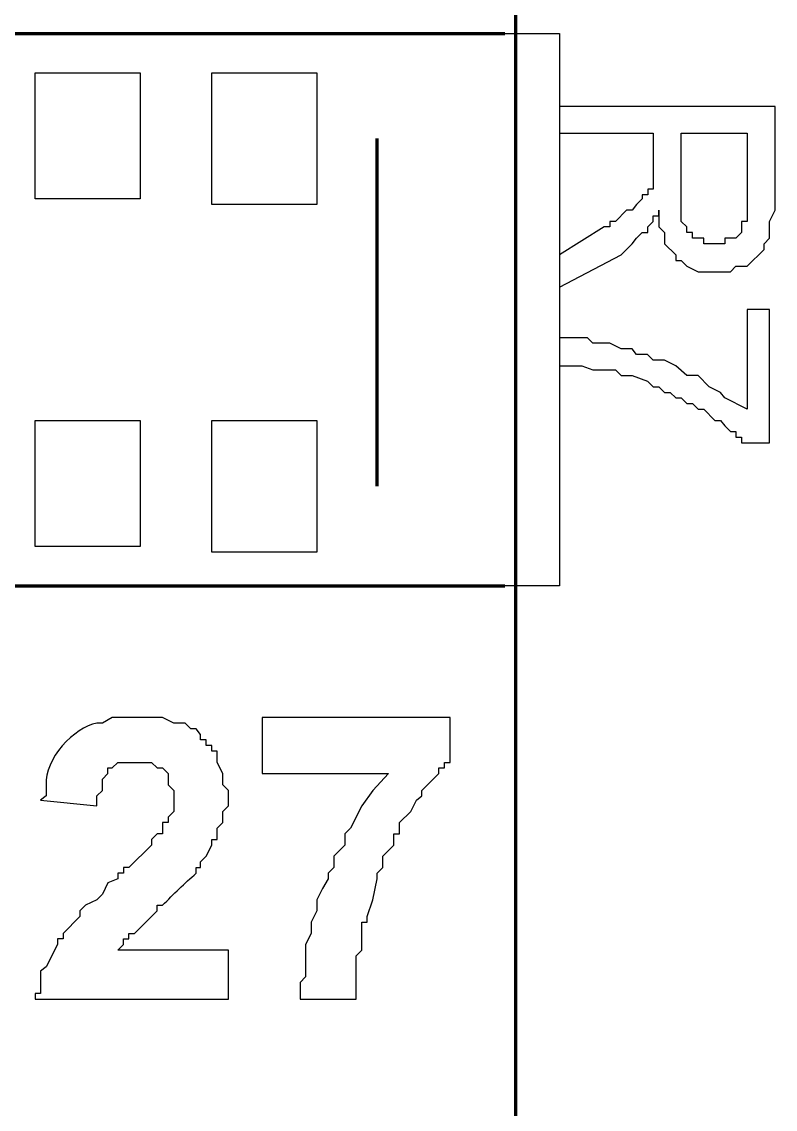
# Model space of a CAD drawing. Header units: millimetres. Extents: x -109 to -14.2, y -107.5 to -24.7.
# Drawn here: x -40.19 to -36.72, y -63.44 to -58.43 of the extents above; entities that cross this region are included whole.
import ezdxf

# ---------------------------------------------------------------- set-up
doc = ezdxf.new("R2010")
doc.units = ezdxf.units.MM
doc.header["$MEASUREMENT"] = 0
doc.layers.add('layer 1', color=7, linetype='Continuous')

msp = doc.modelspace()

# ---------------------------------------------------------------- linework, layer by layer
at = {"layer": 'layer 1', "color": 0, "lineweight": 80}
for points in [[(-37.9157, -66.0839), (-37.9157, -66.0839), (-37.9157, -40.2312), (-37.9157, -40.2312)], [(-46.6086, -58.4881), (-46.6086, -58.4881), (-37.9674, -58.4881), (-37.9674, -58.4881)], [(-46.6086, -61.0308), (-46.6086, -61.0308), (-37.9674, -61.0308), (-37.9674, -61.0308)]]:
    msp.add_open_spline(points, degree=3, dxfattribs=at)
at = {"layer": 'layer 1', "color": 0}
for points, knots in [([(-46.6086, -58.4881), (-46.6086, -58.4881), (-46.6086, -61.0308), (-46.6086, -61.0308), (-46.6086, -61.0308), (-46.6086, -61.0308), (-37.7157, -61.0308), (-37.7157, -61.0308), (-37.7157, -61.0308), (-37.7157, -61.0308), (-37.7157, -58.4881), (-37.7157, -58.4881), (-37.7157, -58.4881), (-37.7157, -58.4881), (-46.6086, -58.4881), (-46.6086, -58.4881)], [0, 0, 0, 0, 0.2, 0.2, 0.2, 0.2, 0.4, 0.4, 0.4, 0.4, 0.6, 0.6, 0.6, 0.6, 1, 1, 1, 1]), ([(-40.1293, -58.6688), (-40.1293, -58.6688), (-40.1293, -59.2496), (-40.1293, -59.2496), (-40.1293, -59.2496), (-40.1293, -59.2496), (-39.6453, -59.2496), (-39.6453, -59.2496), (-39.6453, -59.2496), (-39.6453, -59.2496), (-39.6453, -58.6688), (-39.6453, -58.6688), (-39.6453, -58.6688), (-39.6453, -58.6688), (-40.1293, -58.6688), (-40.1293, -58.6688)], [0, 0, 0, 0, 0.2, 0.2, 0.2, 0.2, 0.4, 0.4, 0.4, 0.4, 0.6, 0.6, 0.6, 0.6, 1, 1, 1, 1]), ([(-39.3162, -58.6688), (-39.3162, -58.6688), (-39.3162, -59.2754), (-39.3162, -59.2754), (-39.3162, -59.2754), (-39.3162, -59.2754), (-38.8321, -59.2754), (-38.8321, -59.2754), (-38.8321, -59.2754), (-38.8321, -59.2754), (-38.8321, -58.6688), (-38.8321, -58.6688), (-38.8321, -58.6688), (-38.8321, -58.6688), (-39.3162, -58.6688), (-39.3162, -58.6688)], [0, 0, 0, 0, 0.2, 0.2, 0.2, 0.2, 0.4, 0.4, 0.4, 0.4, 0.6, 0.6, 0.6, 0.6, 1, 1, 1, 1]), ([(-37.7157, -58.8237), (-37.7157, -58.8237), (-36.7218, -58.8237), (-36.7218, -58.8237), (-36.7218, -58.8237), (-36.7218, -58.8237), (-36.7218, -59.3013), (-36.7218, -59.3013), (-36.7218, -59.3013), (-36.7218, -59.3013), (-36.7477, -59.3529), (-36.7477, -59.3529), (-36.7477, -59.3529), (-36.7477, -59.3529), (-36.7477, -59.4303), (-36.7477, -59.4303), (-36.7477, -59.4303), (-36.7477, -59.4303), (-36.7735, -59.4561), (-36.7735, -59.4561), (-36.7735, -59.4561), (-36.7735, -59.4561), (-36.7735, -59.482), (-36.7735, -59.482), (-36.7735, -59.482), (-36.7735, -59.482), (-36.8509, -59.5594), (-36.8509, -59.5594), (-36.8509, -59.5594), (-36.8509, -59.5594), (-36.9026, -59.5594), (-36.9026, -59.5594), (-36.9026, -59.5594), (-36.9026, -59.5594), (-36.9284, -59.5852), (-36.9284, -59.5852), (-36.9284, -59.5852), (-36.9284, -59.5852), (-37.0768, -59.5852), (-37.0768, -59.5852), (-37.0768, -59.5852), (-37.0768, -59.5852), (-37.1284, -59.5594), (-37.1284, -59.5594), (-37.1284, -59.5594), (-37.1284, -59.5594), (-37.1542, -59.5336), (-37.1542, -59.5336), (-37.1542, -59.5336), (-37.1542, -59.5336), (-37.18, -59.5336), (-37.18, -59.5336), (-37.18, -59.5336), (-37.18, -59.5336), (-37.18, -59.5078), (-37.18, -59.5078), (-37.18, -59.5078), (-37.18, -59.5078), (-37.2317, -59.4561), (-37.2317, -59.4561), (-37.2317, -59.4561), (-37.2317, -59.4561), (-37.2317, -59.4045), (-37.2317, -59.4045), (-37.2317, -59.4045), (-37.2317, -59.4045), (-37.2575, -59.3787), (-37.2575, -59.3787), (-37.2575, -59.3787), (-37.2575, -59.3787), (-37.2575, -59.3013), (-37.2575, -59.3013), (-37.2575, -59.3013), (-37.2575, -59.3013), (-37.2575, -59.3271), (-37.2575, -59.3271), (-37.2575, -59.3271), (-37.2575, -59.3271), (-37.2833, -59.3271), (-37.2833, -59.3271), (-37.2833, -59.3271), (-37.2833, -59.3271), (-37.2833, -59.3529), (-37.2833, -59.3529), (-37.2833, -59.3529), (-37.2833, -59.3529), (-37.3091, -59.3787), (-37.3091, -59.3787), (-37.3091, -59.3787), (-37.3091, -59.3787), (-37.3091, -59.4045), (-37.3091, -59.4045), (-37.3091, -59.4045), (-37.3091, -59.4045), (-37.3349, -59.4045), (-37.3349, -59.4045), (-37.3349, -59.4045), (-37.3349, -59.4045), (-37.3607, -59.4303), (-37.3607, -59.4303), (-37.3607, -59.4303), (-37.3607, -59.4303), (-37.3801, -59.4561), (-37.3801, -59.4561), (-37.3801, -59.4561), (-37.3801, -59.4561), (-37.4317, -59.5078), (-37.4317, -59.5078), (-37.4317, -59.5078), (-37.4317, -59.5078), (-37.7157, -59.6562), (-37.7157, -59.6562), (-37.7157, -59.6562), (-37.7157, -59.6562), (-37.7157, -59.5078), (-37.7157, -59.5078), (-37.7157, -59.5078), (-37.7157, -59.5078), (-37.5092, -59.3787), (-37.5092, -59.3787), (-37.5092, -59.3787), (-37.5092, -59.3787), (-37.4834, -59.3787), (-37.4834, -59.3787), (-37.4834, -59.3787), (-37.4834, -59.3787), (-37.4834, -59.3529), (-37.4834, -59.3529), (-37.4834, -59.3529), (-37.4834, -59.3529), (-37.4575, -59.3529), (-37.4575, -59.3529), (-37.4575, -59.3529), (-37.4575, -59.3529), (-37.4059, -59.3013), (-37.4059, -59.3013), (-37.4059, -59.3013), (-37.4059, -59.3013), (-37.3801, -59.3013), (-37.3801, -59.3013), (-37.3801, -59.3013), (-37.3801, -59.3013), (-37.3607, -59.2754), (-37.3607, -59.2754), (-37.3607, -59.2754), (-37.3607, -59.2754), (-37.3349, -59.2496), (-37.3349, -59.2496), (-37.3349, -59.2496), (-37.3349, -59.2496), (-37.3349, -59.2303), (-37.3349, -59.2303), (-37.3349, -59.2303), (-37.3349, -59.2303), (-37.3091, -59.2303), (-37.3091, -59.2303), (-37.3091, -59.2303), (-37.3091, -59.2303), (-37.3091, -59.2045), (-37.3091, -59.2045), (-37.3091, -59.2045), (-37.3091, -59.2045), (-37.2833, -59.2045), (-37.2833, -59.2045), (-37.2833, -59.2045), (-37.2833, -59.2045), (-37.2833, -58.9463), (-37.2833, -58.9463), (-37.2833, -58.9463), (-37.2833, -58.9463), (-37.7157, -58.9463), (-37.7157, -58.9463), (-37.7157, -58.9463), (-37.7157, -58.9463), (-37.7157, -58.8237), (-37.7157, -58.8237)], [0, 0, 0, 0, 0.022222, 0.022222, 0.022222, 0.022222, 0.044444, 0.044444, 0.044444, 0.044444, 0.066667, 0.066667, 0.066667, 0.066667, 0.088889, 0.088889, 0.088889, 0.088889, 0.111111, 0.111111, 0.111111, 0.111111, 0.133333, 0.133333, 0.133333, 0.133333, 0.155556, 0.155556, 0.155556, 0.155556, 0.177778, 0.177778, 0.177778, 0.177778, 0.2, 0.2, 0.2, 0.2, 0.222222, 0.222222, 0.222222, 0.222222, 0.244444, 0.244444, 0.244444, 0.244444, 0.266667, 0.266667, 0.266667, 0.266667, 0.288889, 0.288889, 0.288889, 0.288889, 0.311111, 0.311111, 0.311111, 0.311111, 0.333333, 0.333333, 0.333333, 0.333333, 0.355556, 0.355556, 0.355556, 0.355556, 0.377778, 0.377778, 0.377778, 0.377778, 0.4, 0.4, 0.4, 0.4, 0.422222, 0.422222, 0.422222, 0.422222, 0.444444, 0.444444, 0.444444, 0.444444, 0.466667, 0.466667, 0.466667, 0.466667, 0.488889, 0.488889, 0.488889, 0.488889, 0.511111, 0.511111, 0.511111, 0.511111, 0.533333, 0.533333, 0.533333, 0.533333, 0.555556, 0.555556, 0.555556, 0.555556, 0.577778, 0.577778, 0.577778, 0.577778, 0.6, 0.6, 0.6, 0.6, 0.622222, 0.622222, 0.622222, 0.622222, 0.644444, 0.644444, 0.644444, 0.644444, 0.666667, 0.666667, 0.666667, 0.666667, 0.688889, 0.688889, 0.688889, 0.688889, 0.711111, 0.711111, 0.711111, 0.711111, 0.733333, 0.733333, 0.733333, 0.733333, 0.755556, 0.755556, 0.755556, 0.755556, 0.777778, 0.777778, 0.777778, 0.777778, 0.8, 0.8, 0.8, 0.8, 0.822222, 0.822222, 0.822222, 0.822222, 0.844444, 0.844444, 0.844444, 0.844444, 0.866667, 0.866667, 0.866667, 0.866667, 0.888889, 0.888889, 0.888889, 0.888889, 0.911111, 0.911111, 0.911111, 0.911111, 0.933333, 0.933333, 0.933333, 0.933333, 0.955556, 0.955556, 0.955556, 0.955556, 1, 1, 1, 1]), ([(-37.1542, -58.9463), (-37.1542, -58.9463), (-37.1542, -59.3529), (-37.1542, -59.3529), (-37.1542, -59.3529), (-37.1542, -59.3529), (-37.1284, -59.3787), (-37.1284, -59.3787), (-37.1284, -59.3787), (-37.1284, -59.3787), (-37.1284, -59.4045), (-37.1284, -59.4045), (-37.1284, -59.4045), (-37.1284, -59.4045), (-37.1026, -59.4045), (-37.1026, -59.4045), (-37.1026, -59.4045), (-37.1026, -59.4045), (-37.1026, -59.4303), (-37.1026, -59.4303), (-37.1026, -59.4303), (-37.1026, -59.4303), (-37.051, -59.4303), (-37.051, -59.4303), (-37.051, -59.4303), (-37.051, -59.4303), (-37.051, -59.4561), (-37.051, -59.4561), (-37.051, -59.4561), (-37.051, -59.4561), (-36.9542, -59.4561), (-36.9542, -59.4561), (-36.9542, -59.4561), (-36.9542, -59.4561), (-36.9542, -59.4303), (-36.9542, -59.4303), (-36.9542, -59.4303), (-36.9542, -59.4303), (-36.9026, -59.4303), (-36.9026, -59.4303), (-36.9026, -59.4303), (-36.9026, -59.4303), (-36.8767, -59.4045), (-36.8767, -59.4045), (-36.8767, -59.4045), (-36.8767, -59.4045), (-36.8767, -59.3529), (-36.8767, -59.3529), (-36.8767, -59.3529), (-36.8767, -59.3529), (-36.8509, -59.3529), (-36.8509, -59.3529), (-36.8509, -59.3529), (-36.8509, -59.3529), (-36.8509, -58.9463), (-36.8509, -58.9463), (-36.8509, -58.9463), (-36.8509, -58.9463), (-37.1542, -58.9463), (-37.1542, -58.9463)], [0, 0, 0, 0, 0.0625, 0.0625, 0.0625, 0.0625, 0.125, 0.125, 0.125, 0.125, 0.1875, 0.1875, 0.1875, 0.1875, 0.25, 0.25, 0.25, 0.25, 0.3125, 0.3125, 0.3125, 0.3125, 0.375, 0.375, 0.375, 0.375, 0.4375, 0.4375, 0.4375, 0.4375, 0.5, 0.5, 0.5, 0.5, 0.5625, 0.5625, 0.5625, 0.5625, 0.625, 0.625, 0.625, 0.625, 0.6875, 0.6875, 0.6875, 0.6875, 0.75, 0.75, 0.75, 0.75, 0.8125, 0.8125, 0.8125, 0.8125, 0.875, 0.875, 0.875, 0.875, 1, 1, 1, 1]), ([(-36.851, -59.7595), (-36.851, -59.7595), (-36.7478, -59.7595), (-36.7478, -59.7595), (-36.7478, -59.7595), (-36.7478, -59.7595), (-36.7478, -60.3726), (-36.7478, -60.3726), (-36.7478, -60.3726), (-36.7478, -60.3726), (-36.8768, -60.3726), (-36.8768, -60.3726), (-36.8768, -60.3726), (-36.8768, -60.3726), (-36.8768, -60.3467), (-36.8768, -60.3467), (-36.8768, -60.3467), (-36.8768, -60.3467), (-36.9026, -60.3467), (-36.9026, -60.3467), (-36.9026, -60.3467), (-36.9026, -60.3467), (-36.9026, -60.3209), (-36.9026, -60.3209), (-36.9026, -60.3209), (-36.9026, -60.3209), (-36.9285, -60.3209), (-36.9285, -60.3209), (-36.9285, -60.3209), (-36.9285, -60.3209), (-36.9543, -60.2951), (-36.9543, -60.2951), (-36.9543, -60.2951), (-36.9543, -60.2951), (-36.9736, -60.2693), (-36.9736, -60.2693), (-36.9736, -60.2693), (-36.9736, -60.2693), (-36.9995, -60.2693), (-36.9995, -60.2693), (-36.9995, -60.2693), (-36.9995, -60.2693), (-37.0511, -60.2177), (-37.0511, -60.2177), (-37.0511, -60.2177), (-37.0511, -60.2177), (-37.0769, -60.2177), (-37.0769, -60.2177), (-37.0769, -60.2177), (-37.0769, -60.2177), (-37.1027, -60.1918), (-37.1027, -60.1918), (-37.1027, -60.1918), (-37.1027, -60.1918), (-37.1285, -60.1918), (-37.1285, -60.1918), (-37.1285, -60.1918), (-37.1285, -60.1918), (-37.1543, -60.166), (-37.1543, -60.166), (-37.1543, -60.166), (-37.1543, -60.166), (-37.1802, -60.166), (-37.1802, -60.166), (-37.1802, -60.166), (-37.1802, -60.166), (-37.206, -60.1402), (-37.206, -60.1402), (-37.206, -60.1402), (-37.206, -60.1402), (-37.2318, -60.1402), (-37.2318, -60.1402), (-37.2318, -60.1402), (-37.2318, -60.1402), (-37.2576, -60.1144), (-37.2576, -60.1144), (-37.2576, -60.1144), (-37.2576, -60.1144), (-37.2834, -60.1144), (-37.2834, -60.1144), (-37.2834, -60.1144), (-37.2834, -60.1144), (-37.3092, -60.0886), (-37.3092, -60.0886), (-37.3092, -60.0886), (-37.3092, -60.0886), (-37.3802, -60.0628), (-37.3802, -60.0628), (-37.3802, -60.0628), (-37.3802, -60.0628), (-37.4318, -60.0628), (-37.4318, -60.0628), (-37.4318, -60.0628), (-37.4318, -60.0628), (-37.4576, -60.037), (-37.4576, -60.037), (-37.4576, -60.037), (-37.4576, -60.037), (-37.5609, -60.037), (-37.5609, -60.037), (-37.5609, -60.037), (-37.5609, -60.037), (-37.6125, -60.0176), (-37.6125, -60.0176), (-37.6125, -60.0176), (-37.6125, -60.0176), (-37.7158, -60.0176), (-37.7158, -60.0176), (-37.7158, -60.0176), (-37.7158, -60.0176), (-37.7158, -59.8885), (-37.7158, -59.8885), (-37.7158, -59.8885), (-37.7158, -59.8885), (-37.5867, -59.8885), (-37.5867, -59.8885), (-37.5867, -59.8885), (-37.5867, -59.8885), (-37.5609, -59.9143), (-37.5609, -59.9143), (-37.5609, -59.9143), (-37.5609, -59.9143), (-37.4835, -59.9143), (-37.4835, -59.9143), (-37.4835, -59.9143), (-37.4835, -59.9143), (-37.4318, -59.9402), (-37.4318, -59.9402), (-37.4318, -59.9402), (-37.4318, -59.9402), (-37.3802, -59.9402), (-37.3802, -59.9402), (-37.3802, -59.9402), (-37.3802, -59.9402), (-37.3608, -59.966), (-37.3608, -59.966), (-37.3608, -59.966), (-37.3608, -59.966), (-37.3092, -59.966), (-37.3092, -59.966), (-37.3092, -59.966), (-37.3092, -59.966), (-37.2834, -59.9918), (-37.2834, -59.9918), (-37.2834, -59.9918), (-37.2834, -59.9918), (-37.2318, -59.9918), (-37.2318, -59.9918), (-37.2318, -59.9918), (-37.2318, -59.9918), (-37.1802, -60.0176), (-37.1802, -60.0176), (-37.1802, -60.0176), (-37.1802, -60.0176), (-37.1285, -60.0628), (-37.1285, -60.0628), (-37.1285, -60.0628), (-37.1285, -60.0628), (-37.0769, -60.0628), (-37.0769, -60.0628), (-37.0769, -60.0628), (-37.0769, -60.0628), (-37.0253, -60.1144), (-37.0253, -60.1144), (-37.0253, -60.1144), (-37.0253, -60.1144), (-36.9736, -60.1402), (-36.9736, -60.1402), (-36.9736, -60.1402), (-36.9736, -60.1402), (-36.9543, -60.166), (-36.9543, -60.166), (-36.9543, -60.166), (-36.9543, -60.166), (-36.851, -60.2177), (-36.851, -60.2177), (-36.851, -60.2177), (-36.851, -60.2177), (-36.851, -59.7595), (-36.851, -59.7595)], [0, 0, 0, 0, 0.021739, 0.021739, 0.021739, 0.021739, 0.043478, 0.043478, 0.043478, 0.043478, 0.065217, 0.065217, 0.065217, 0.065217, 0.086957, 0.086957, 0.086957, 0.086957, 0.108696, 0.108696, 0.108696, 0.108696, 0.130435, 0.130435, 0.130435, 0.130435, 0.152174, 0.152174, 0.152174, 0.152174, 0.173913, 0.173913, 0.173913, 0.173913, 0.195652, 0.195652, 0.195652, 0.195652, 0.217391, 0.217391, 0.217391, 0.217391, 0.23913, 0.23913, 0.23913, 0.23913, 0.26087, 0.26087, 0.26087, 0.26087, 0.282609, 0.282609, 0.282609, 0.282609, 0.304348, 0.304348, 0.304348, 0.304348, 0.326087, 0.326087, 0.326087, 0.326087, 0.347826, 0.347826, 0.347826, 0.347826, 0.369565, 0.369565, 0.369565, 0.369565, 0.391304, 0.391304, 0.391304, 0.391304, 0.413043, 0.413043, 0.413043, 0.413043, 0.434783, 0.434783, 0.434783, 0.434783, 0.456522, 0.456522, 0.456522, 0.456522, 0.478261, 0.478261, 0.478261, 0.478261, 0.5, 0.5, 0.5, 0.5, 0.521739, 0.521739, 0.521739, 0.521739, 0.543478, 0.543478, 0.543478, 0.543478, 0.565217, 0.565217, 0.565217, 0.565217, 0.586957, 0.586957, 0.586957, 0.586957, 0.608696, 0.608696, 0.608696, 0.608696, 0.630435, 0.630435, 0.630435, 0.630435, 0.652174, 0.652174, 0.652174, 0.652174, 0.673913, 0.673913, 0.673913, 0.673913, 0.695652, 0.695652, 0.695652, 0.695652, 0.717391, 0.717391, 0.717391, 0.717391, 0.73913, 0.73913, 0.73913, 0.73913, 0.76087, 0.76087, 0.76087, 0.76087, 0.782609, 0.782609, 0.782609, 0.782609, 0.804348, 0.804348, 0.804348, 0.804348, 0.826087, 0.826087, 0.826087, 0.826087, 0.847826, 0.847826, 0.847826, 0.847826, 0.869565, 0.869565, 0.869565, 0.869565, 0.891304, 0.891304, 0.891304, 0.891304, 0.913043, 0.913043, 0.913043, 0.913043, 0.934783, 0.934783, 0.934783, 0.934783, 0.956522, 0.956522, 0.956522, 0.956522, 1, 1, 1, 1]), ([(-40.1293, -60.2693), (-40.1293, -60.2693), (-40.1293, -60.8501), (-40.1293, -60.8501), (-40.1293, -60.8501), (-40.1293, -60.8501), (-39.6453, -60.8501), (-39.6453, -60.8501), (-39.6453, -60.8501), (-39.6453, -60.8501), (-39.6453, -60.2693), (-39.6453, -60.2693), (-39.6453, -60.2693), (-39.6453, -60.2693), (-40.1293, -60.2693), (-40.1293, -60.2693)], [0, 0, 0, 0, 0.2, 0.2, 0.2, 0.2, 0.4, 0.4, 0.4, 0.4, 0.6, 0.6, 0.6, 0.6, 1, 1, 1, 1]), ([(-39.3162, -60.2693), (-39.3162, -60.2693), (-39.3162, -60.8759), (-39.3162, -60.8759), (-39.3162, -60.8759), (-39.3162, -60.8759), (-38.8321, -60.8759), (-38.8321, -60.8759), (-38.8321, -60.8759), (-38.8321, -60.8759), (-38.8321, -60.2693), (-38.8321, -60.2693), (-38.8321, -60.2693), (-38.8321, -60.2693), (-39.3162, -60.2693), (-39.3162, -60.2693)], [0, 0, 0, 0, 0.2, 0.2, 0.2, 0.2, 0.4, 0.4, 0.4, 0.4, 0.6, 0.6, 0.6, 0.6, 1, 1, 1, 1]), ([(-39.2388, -62.7087), (-39.2388, -62.7087), (-39.2388, -62.9346), (-39.2388, -62.9346), (-39.2388, -62.9346), (-39.2388, -62.9346), (-40.1294, -62.9346), (-40.1294, -62.9346), (-40.1294, -62.9346), (-40.1294, -62.9346), (-40.1294, -62.9088), (-40.1294, -62.9088), (-40.1294, -62.9088), (-40.1294, -62.9088), (-40.1036, -62.9088), (-40.1036, -62.9088), (-40.1036, -62.9088), (-40.1036, -62.9088), (-40.1036, -62.8055), (-40.1036, -62.8055), (-40.1036, -62.8055), (-40.1036, -62.8055), (-40.0778, -62.7861), (-40.0778, -62.7861), (-40.0778, -62.7861), (-40.0778, -62.7861), (-40.0261, -62.6829), (-40.0261, -62.6829), (-40.0261, -62.6829), (-40.0261, -62.6829), (-40.0261, -62.6571), (-40.0261, -62.6571), (-40.0261, -62.6571), (-40.0261, -62.6571), (-40.0003, -62.6571), (-40.0003, -62.6571), (-40.0003, -62.6571), (-40.0003, -62.6571), (-40.0003, -62.6313), (-40.0003, -62.6313), (-40.0003, -62.6313), (-40.0003, -62.6313), (-39.9229, -62.5538), (-39.9229, -62.5538), (-39.9229, -62.5538), (-39.9229, -62.5538), (-39.9229, -62.528), (-39.9229, -62.528), (-39.9229, -62.528), (-39.9229, -62.528), (-39.8971, -62.5022), (-39.8971, -62.5022), (-39.8971, -62.5022), (-39.8971, -62.5022), (-39.8454, -62.4764), (-39.8454, -62.4764), (-39.8454, -62.4764), (-39.8454, -62.4764), (-39.8196, -62.4506), (-39.8196, -62.4506), (-39.8196, -62.4506), (-39.8196, -62.4506), (-39.7938, -62.3989), (-39.7938, -62.3989), (-39.7938, -62.3989), (-39.7938, -62.3989), (-39.7486, -62.3796), (-39.7486, -62.3796), (-39.7486, -62.3796), (-39.7486, -62.3796), (-39.7486, -62.3538), (-39.7486, -62.3538), (-39.7486, -62.3538), (-39.7486, -62.3538), (-39.7228, -62.3538), (-39.7228, -62.3538), (-39.7228, -62.3538), (-39.7228, -62.3538), (-39.7228, -62.328), (-39.7228, -62.328), (-39.7228, -62.328), (-39.7228, -62.328), (-39.697, -62.328), (-39.697, -62.328), (-39.697, -62.328), (-39.697, -62.328), (-39.5938, -62.2247), (-39.5938, -62.2247), (-39.5938, -62.2247), (-39.5938, -62.2247), (-39.5938, -62.1989), (-39.5938, -62.1989), (-39.5938, -62.1989), (-39.5938, -62.1989), (-39.5679, -62.1731), (-39.5679, -62.1731), (-39.5679, -62.1731), (-39.5679, -62.1731), (-39.5421, -62.1731), (-39.5421, -62.1731), (-39.5421, -62.1731), (-39.5421, -62.1731), (-39.5421, -62.1214), (-39.5421, -62.1214), (-39.5421, -62.1214), (-39.5421, -62.1214), (-39.5163, -62.1214), (-39.5163, -62.1214), (-39.5163, -62.1214), (-39.5163, -62.1214), (-39.5163, -62.0956), (-39.5163, -62.0956), (-39.5163, -62.0956), (-39.5163, -62.0956), (-39.4905, -62.0698), (-39.4905, -62.0698), (-39.4905, -62.0698), (-39.4905, -62.0698), (-39.4905, -61.973), (-39.4905, -61.973), (-39.4905, -61.973), (-39.4905, -61.973), (-39.5163, -61.9472), (-39.5163, -61.9472), (-39.5163, -61.9472), (-39.5163, -61.9472), (-39.5163, -61.8956), (-39.5163, -61.8956), (-39.5163, -61.8956), (-39.5163, -61.8956), (-39.5421, -61.8697), (-39.5421, -61.8697), (-39.5421, -61.8697), (-39.5421, -61.8697), (-39.5679, -61.8697), (-39.5679, -61.8697), (-39.5679, -61.8697), (-39.5679, -61.8697), (-39.5938, -61.8439), (-39.5938, -61.8439), (-39.5938, -61.8439), (-39.5938, -61.8439), (-39.7486, -61.8439), (-39.7486, -61.8439), (-39.7486, -61.8439), (-39.7486, -61.8439), (-39.7745, -61.8697), (-39.7745, -61.8697), (-39.7745, -61.8697), (-39.7745, -61.8697), (-39.7938, -61.8697), (-39.7938, -61.8697), (-39.7938, -61.8697), (-39.7938, -61.8697), (-39.7938, -61.8956), (-39.7938, -61.8956), (-39.7938, -61.8956), (-39.7938, -61.8956), (-39.8196, -61.9214), (-39.8196, -61.9214), (-39.8196, -61.9214), (-39.8196, -61.9214), (-39.8196, -61.973), (-39.8196, -61.973), (-39.8196, -61.973), (-39.8196, -61.973), (-39.8454, -61.9988), (-39.8454, -61.9988), (-39.8454, -61.9988), (-39.8454, -61.9988), (-39.8454, -62.044), (-39.8454, -62.044), (-39.8454, -62.044), (-39.8454, -62.044), (-40.1036, -62.0182), (-40.1036, -62.0182), (-40.1036, -62.0182), (-40.1036, -62.0182), (-40.0778, -61.9988), (-40.0778, -61.9988), (-40.0778, -61.9988), (-40.0778, -61.9988), (-40.0778, -61.9472), (-40.0778, -61.9472), (-40.0778, -61.9472), (-40.0887, -61.8307), (-39.9481, -61.681), (-39.8454, -61.6632), (-39.8454, -61.6632), (-39.8454, -61.6632), (-39.8196, -61.6632), (-39.8196, -61.6632), (-39.8196, -61.6632), (-39.8196, -61.6632), (-39.7745, -61.6374), (-39.7745, -61.6374), (-39.7745, -61.6374), (-39.7745, -61.6374), (-39.5421, -61.6374), (-39.5421, -61.6374), (-39.5421, -61.6374), (-39.5421, -61.6374), (-39.4905, -61.6632), (-39.4905, -61.6632), (-39.4905, -61.6632), (-39.4905, -61.6632), (-39.4389, -61.6632), (-39.4389, -61.6632), (-39.4389, -61.6632), (-39.4389, -61.6632), (-39.413, -61.6891), (-39.413, -61.6891), (-39.413, -61.6891), (-39.413, -61.6891), (-39.3873, -61.6891), (-39.3873, -61.6891), (-39.3873, -61.6891), (-39.3873, -61.6891), (-39.3679, -61.7149), (-39.3679, -61.7149), (-39.3679, -61.7149), (-39.3679, -61.7149), (-39.3679, -61.7407), (-39.3679, -61.7407), (-39.3679, -61.7407), (-39.3679, -61.7407), (-39.3421, -61.7407), (-39.3421, -61.7407), (-39.3421, -61.7407), (-39.3421, -61.7407), (-39.3421, -61.7665), (-39.3421, -61.7665), (-39.3421, -61.7665), (-39.3421, -61.7665), (-39.3162, -61.7665), (-39.3162, -61.7665), (-39.3162, -61.7665), (-39.3162, -61.7665), (-39.3162, -61.7923), (-39.3162, -61.7923), (-39.3162, -61.7923), (-39.3162, -61.7923), (-39.2904, -61.7923), (-39.2904, -61.7923), (-39.2904, -61.7923), (-39.2904, -61.7923), (-39.2904, -61.8439), (-39.2904, -61.8439), (-39.2904, -61.8439), (-39.2904, -61.8439), (-39.2646, -61.8956), (-39.2646, -61.8956), (-39.2646, -61.8956), (-39.2646, -61.8956), (-39.2646, -61.9472), (-39.2646, -61.9472), (-39.2646, -61.9472), (-39.2646, -61.9472), (-39.2388, -61.973), (-39.2388, -61.973), (-39.2388, -61.973), (-39.2388, -61.973), (-39.2388, -62.044), (-39.2388, -62.044), (-39.2388, -62.044), (-39.2388, -62.044), (-39.2646, -62.0698), (-39.2646, -62.0698), (-39.2646, -62.0698), (-39.2646, -62.0698), (-39.2646, -62.1214), (-39.2646, -62.1214), (-39.2646, -62.1214), (-39.2646, -62.1214), (-39.2904, -62.1473), (-39.2904, -62.1473), (-39.2904, -62.1473), (-39.2904, -62.1473), (-39.2904, -62.1989), (-39.2904, -62.1989), (-39.2904, -62.1989), (-39.2904, -62.1989), (-39.3162, -62.1989), (-39.3162, -62.1989), (-39.3162, -62.1989), (-39.3162, -62.1989), (-39.3162, -62.2247), (-39.3162, -62.2247), (-39.3162, -62.2247), (-39.3162, -62.2247), (-39.3421, -62.2763), (-39.3421, -62.2763), (-39.3421, -62.2763), (-39.3421, -62.2763), (-39.3679, -62.3021), (-39.3679, -62.3021), (-39.3679, -62.3021), (-39.3679, -62.3021), (-39.3679, -62.328), (-39.3679, -62.328), (-39.3679, -62.328), (-39.3679, -62.328), (-39.3873, -62.328), (-39.3873, -62.328), (-39.3873, -62.328), (-39.3873, -62.328), (-39.3873, -62.3538), (-39.3873, -62.3538), (-39.3873, -62.3538), (-39.4401, -62.4018), (-39.493, -62.4497), (-39.5421, -62.5022), (-39.5421, -62.5022), (-39.5421, -62.5022), (-39.5679, -62.5022), (-39.5679, -62.5022), (-39.5679, -62.5022), (-39.5679, -62.5022), (-39.5679, -62.528), (-39.5679, -62.528), (-39.5679, -62.528), (-39.5679, -62.528), (-39.6712, -62.6313), (-39.6712, -62.6313), (-39.6712, -62.6313), (-39.6712, -62.6313), (-39.697, -62.6313), (-39.697, -62.6313), (-39.697, -62.6313), (-39.697, -62.6313), (-39.697, -62.6571), (-39.697, -62.6571), (-39.697, -62.6571), (-39.697, -62.6571), (-39.7228, -62.6571), (-39.7228, -62.6571), (-39.7228, -62.6571), (-39.7228, -62.6571), (-39.7228, -62.6829), (-39.7228, -62.6829), (-39.7228, -62.6829), (-39.7228, -62.6829), (-39.7486, -62.7087), (-39.7486, -62.7087), (-39.7486, -62.7087), (-39.7486, -62.7087), (-39.2388, -62.7087), (-39.2388, -62.7087)], [0, 0, 0, 0, 0.011364, 0.011364, 0.011364, 0.011364, 0.022727, 0.022727, 0.022727, 0.022727, 0.034091, 0.034091, 0.034091, 0.034091, 0.045455, 0.045455, 0.045455, 0.045455, 0.056818, 0.056818, 0.056818, 0.056818, 0.068182, 0.068182, 0.068182, 0.068182, 0.079545, 0.079545, 0.079545, 0.079545, 0.090909, 0.090909, 0.090909, 0.090909, 0.102273, 0.102273, 0.102273, 0.102273, 0.113636, 0.113636, 0.113636, 0.113636, 0.125, 0.125, 0.125, 0.125, 0.136364, 0.136364, 0.136364, 0.136364, 0.147727, 0.147727, 0.147727, 0.147727, 0.159091, 0.159091, 0.159091, 0.159091, 0.170455, 0.170455, 0.170455, 0.170455, 0.181818, 0.181818, 0.181818, 0.181818, 0.193182, 0.193182, 0.193182, 0.193182, 0.204545, 0.204545, 0.204545, 0.204545, 0.215909, 0.215909, 0.215909, 0.215909, 0.227273, 0.227273, 0.227273, 0.227273, 0.238636, 0.238636, 0.238636, 0.238636, 0.25, 0.25, 0.25, 0.25, 0.261364, 0.261364, 0.261364, 0.261364, 0.272727, 0.272727, 0.272727, 0.272727, 0.284091, 0.284091, 0.284091, 0.284091, 0.295455, 0.295455, 0.295455, 0.295455, 0.306818, 0.306818, 0.306818, 0.306818, 0.318182, 0.318182, 0.318182, 0.318182, 0.329545, 0.329545, 0.329545, 0.329545, 0.340909, 0.340909, 0.340909, 0.340909, 0.352273, 0.352273, 0.352273, 0.352273, 0.363636, 0.363636, 0.363636, 0.363636, 0.375, 0.375, 0.375, 0.375, 0.386364, 0.386364, 0.386364, 0.386364, 0.397727, 0.397727, 0.397727, 0.397727, 0.409091, 0.409091, 0.409091, 0.409091, 0.420455, 0.420455, 0.420455, 0.420455, 0.431818, 0.431818, 0.431818, 0.431818, 0.443182, 0.443182, 0.443182, 0.443182, 0.454545, 0.454545, 0.454545, 0.454545, 0.465909, 0.465909, 0.465909, 0.465909, 0.477273, 0.477273, 0.477273, 0.477273, 0.488636, 0.488636, 0.488636, 0.488636, 0.5, 0.5, 0.5, 0.5, 0.511364, 0.511364, 0.511364, 0.511364, 0.522727, 0.522727, 0.522727, 0.522727, 0.534091, 0.534091, 0.534091, 0.534091, 0.545455, 0.545455, 0.545455, 0.545455, 0.556818, 0.556818, 0.556818, 0.556818, 0.568182, 0.568182, 0.568182, 0.568182, 0.579545, 0.579545, 0.579545, 0.579545, 0.590909, 0.590909, 0.590909, 0.590909, 0.602273, 0.602273, 0.602273, 0.602273, 0.613636, 0.613636, 0.613636, 0.613636, 0.625, 0.625, 0.625, 0.625, 0.636364, 0.636364, 0.636364, 0.636364, 0.647727, 0.647727, 0.647727, 0.647727, 0.659091, 0.659091, 0.659091, 0.659091, 0.670455, 0.670455, 0.670455, 0.670455, 0.681818, 0.681818, 0.681818, 0.681818, 0.693182, 0.693182, 0.693182, 0.693182, 0.704545, 0.704545, 0.704545, 0.704545, 0.715909, 0.715909, 0.715909, 0.715909, 0.727273, 0.727273, 0.727273, 0.727273, 0.738636, 0.738636, 0.738636, 0.738636, 0.75, 0.75, 0.75, 0.75, 0.761364, 0.761364, 0.761364, 0.761364, 0.772727, 0.772727, 0.772727, 0.772727, 0.784091, 0.784091, 0.784091, 0.784091, 0.795455, 0.795455, 0.795455, 0.795455, 0.806818, 0.806818, 0.806818, 0.806818, 0.818182, 0.818182, 0.818182, 0.818182, 0.829545, 0.829545, 0.829545, 0.829545, 0.840909, 0.840909, 0.840909, 0.840909, 0.852273, 0.852273, 0.852273, 0.852273, 0.863636, 0.863636, 0.863636, 0.863636, 0.875, 0.875, 0.875, 0.875, 0.886364, 0.886364, 0.886364, 0.886364, 0.897727, 0.897727, 0.897727, 0.897727, 0.909091, 0.909091, 0.909091, 0.909091, 0.920455, 0.920455, 0.920455, 0.920455, 0.931818, 0.931818, 0.931818, 0.931818, 0.943182, 0.943182, 0.943182, 0.943182, 0.954545, 0.954545, 0.954545, 0.954545, 0.965909, 0.965909, 0.965909, 0.965909, 0.977273, 0.977273, 0.977273, 0.977273, 1, 1, 1, 1]), ([(-39.0838, -61.8956), (-39.0838, -61.8956), (-39.0838, -61.6374), (-39.0838, -61.6374), (-39.0838, -61.6374), (-39.0838, -61.6374), (-38.2191, -61.6374), (-38.2191, -61.6374), (-38.2191, -61.6374), (-38.2191, -61.6374), (-38.2191, -61.8439), (-38.2191, -61.8439), (-38.2191, -61.8439), (-38.2191, -61.8439), (-38.2449, -61.8439), (-38.2449, -61.8439), (-38.2449, -61.8439), (-38.2449, -61.8439), (-38.2449, -61.8697), (-38.2449, -61.8697), (-38.2449, -61.8697), (-38.2449, -61.8697), (-38.2707, -61.8697), (-38.2707, -61.8697), (-38.2707, -61.8697), (-38.2707, -61.8697), (-38.2707, -61.8956), (-38.2707, -61.8956), (-38.2707, -61.8956), (-38.2707, -61.8956), (-38.3481, -61.973), (-38.3481, -61.973), (-38.3481, -61.973), (-38.3481, -61.973), (-38.3481, -61.9988), (-38.3481, -61.9988), (-38.3481, -61.9988), (-38.3481, -61.9988), (-38.374, -62.0182), (-38.374, -62.0182), (-38.374, -62.0182), (-38.374, -62.0182), (-38.3997, -62.0698), (-38.3997, -62.0698), (-38.3997, -62.0698), (-38.3997, -62.0698), (-38.4514, -62.1214), (-38.4514, -62.1214), (-38.4514, -62.1214), (-38.4514, -62.1214), (-38.4514, -62.1731), (-38.4514, -62.1731), (-38.4514, -62.1731), (-38.4514, -62.1731), (-38.4772, -62.1731), (-38.4772, -62.1731), (-38.4772, -62.1731), (-38.4772, -62.1731), (-38.4772, -62.2247), (-38.4772, -62.2247), (-38.4772, -62.2247), (-38.4772, -62.2247), (-38.5288, -62.2763), (-38.5288, -62.2763), (-38.5288, -62.2763), (-38.5288, -62.2763), (-38.5288, -62.328), (-38.5288, -62.328), (-38.5288, -62.328), (-38.5288, -62.328), (-38.5546, -62.3538), (-38.5546, -62.3538), (-38.5546, -62.3538), (-38.5546, -62.3538), (-38.5546, -62.3796), (-38.5546, -62.3796), (-38.5546, -62.3796), (-38.5546, -62.3796), (-38.574, -62.4764), (-38.574, -62.4764), (-38.574, -62.4764), (-38.574, -62.4764), (-38.5998, -62.5538), (-38.5998, -62.5538), (-38.5998, -62.5538), (-38.5998, -62.5538), (-38.5998, -62.5796), (-38.5998, -62.5796), (-38.5998, -62.5796), (-38.5998, -62.5796), (-38.6256, -62.5796), (-38.6256, -62.5796), (-38.6256, -62.5796), (-38.6256, -62.5796), (-38.6256, -62.7087), (-38.6256, -62.7087), (-38.6256, -62.7087), (-38.6256, -62.7087), (-38.6514, -62.7345), (-38.6514, -62.7345), (-38.6514, -62.7345), (-38.6514, -62.7345), (-38.6514, -62.9346), (-38.6514, -62.9346), (-38.6514, -62.9346), (-38.6514, -62.9346), (-38.9096, -62.9346), (-38.9096, -62.9346), (-38.9096, -62.9346), (-38.9096, -62.9346), (-38.9096, -62.8571), (-38.9096, -62.8571), (-38.9096, -62.8571), (-38.9096, -62.8571), (-38.8838, -62.8313), (-38.8838, -62.8313), (-38.8838, -62.8313), (-38.8838, -62.8313), (-38.8838, -62.6829), (-38.8838, -62.6829), (-38.8838, -62.6829), (-38.8838, -62.6829), (-38.858, -62.6313), (-38.858, -62.6313), (-38.858, -62.6313), (-38.858, -62.6313), (-38.858, -62.5796), (-38.858, -62.5796), (-38.858, -62.5796), (-38.858, -62.5796), (-38.8321, -62.528), (-38.8321, -62.528), (-38.8321, -62.528), (-38.8321, -62.528), (-38.8321, -62.4764), (-38.8321, -62.4764), (-38.8321, -62.4764), (-38.8321, -62.4764), (-38.8063, -62.4248), (-38.8063, -62.4248), (-38.8063, -62.4248), (-38.8063, -62.4248), (-38.7805, -62.3796), (-38.7805, -62.3796), (-38.7805, -62.3796), (-38.7805, -62.3796), (-38.7805, -62.3538), (-38.7805, -62.3538), (-38.7805, -62.3538), (-38.7805, -62.3538), (-38.7547, -62.328), (-38.7547, -62.328), (-38.7547, -62.328), (-38.7547, -62.328), (-38.7547, -62.2763), (-38.7547, -62.2763), (-38.7547, -62.2763), (-38.7547, -62.2763), (-38.7031, -62.2247), (-38.7031, -62.2247), (-38.7031, -62.2247), (-38.7031, -62.2247), (-38.7031, -62.1731), (-38.7031, -62.1731), (-38.7031, -62.1731), (-38.7031, -62.1731), (-38.6773, -62.1473), (-38.6773, -62.1473), (-38.6773, -62.1473), (-38.6773, -62.1473), (-38.6256, -62.044), (-38.6256, -62.044), (-38.6256, -62.044), (-38.6256, -62.044), (-38.574, -61.973), (-38.574, -61.973), (-38.574, -61.973), (-38.574, -61.973), (-38.503, -61.8956), (-38.503, -61.8956), (-38.503, -61.8956), (-38.503, -61.8956), (-39.0838, -61.8956), (-39.0838, -61.8956)], [0, 0, 0, 0, 0.021277, 0.021277, 0.021277, 0.021277, 0.042553, 0.042553, 0.042553, 0.042553, 0.06383, 0.06383, 0.06383, 0.06383, 0.085106, 0.085106, 0.085106, 0.085106, 0.106383, 0.106383, 0.106383, 0.106383, 0.12766, 0.12766, 0.12766, 0.12766, 0.148936, 0.148936, 0.148936, 0.148936, 0.170213, 0.170213, 0.170213, 0.170213, 0.191489, 0.191489, 0.191489, 0.191489, 0.212766, 0.212766, 0.212766, 0.212766, 0.234043, 0.234043, 0.234043, 0.234043, 0.255319, 0.255319, 0.255319, 0.255319, 0.276596, 0.276596, 0.276596, 0.276596, 0.297872, 0.297872, 0.297872, 0.297872, 0.319149, 0.319149, 0.319149, 0.319149, 0.340426, 0.340426, 0.340426, 0.340426, 0.361702, 0.361702, 0.361702, 0.361702, 0.382979, 0.382979, 0.382979, 0.382979, 0.404255, 0.404255, 0.404255, 0.404255, 0.425532, 0.425532, 0.425532, 0.425532, 0.446809, 0.446809, 0.446809, 0.446809, 0.468085, 0.468085, 0.468085, 0.468085, 0.489362, 0.489362, 0.489362, 0.489362, 0.510638, 0.510638, 0.510638, 0.510638, 0.531915, 0.531915, 0.531915, 0.531915, 0.553191, 0.553191, 0.553191, 0.553191, 0.574468, 0.574468, 0.574468, 0.574468, 0.595745, 0.595745, 0.595745, 0.595745, 0.617021, 0.617021, 0.617021, 0.617021, 0.638298, 0.638298, 0.638298, 0.638298, 0.659574, 0.659574, 0.659574, 0.659574, 0.680851, 0.680851, 0.680851, 0.680851, 0.702128, 0.702128, 0.702128, 0.702128, 0.723404, 0.723404, 0.723404, 0.723404, 0.744681, 0.744681, 0.744681, 0.744681, 0.765957, 0.765957, 0.765957, 0.765957, 0.787234, 0.787234, 0.787234, 0.787234, 0.808511, 0.808511, 0.808511, 0.808511, 0.829787, 0.829787, 0.829787, 0.829787, 0.851064, 0.851064, 0.851064, 0.851064, 0.87234, 0.87234, 0.87234, 0.87234, 0.893617, 0.893617, 0.893617, 0.893617, 0.914894, 0.914894, 0.914894, 0.914894, 0.93617, 0.93617, 0.93617, 0.93617, 0.957447, 0.957447, 0.957447, 0.957447, 1, 1, 1, 1])]:
    msp.add_open_spline(points, degree=3, knots=knots, dxfattribs=at)
at = {"layer": 'layer 1', "color": 0, "lineweight": 70}
msp.add_open_spline([(-38.5546, -60.5726), (-38.5546, -60.5726), (-38.5546, -58.9721), (-38.5546, -58.9721)], degree=3, dxfattribs=at)

doc.saveas('drawing.dxf')
